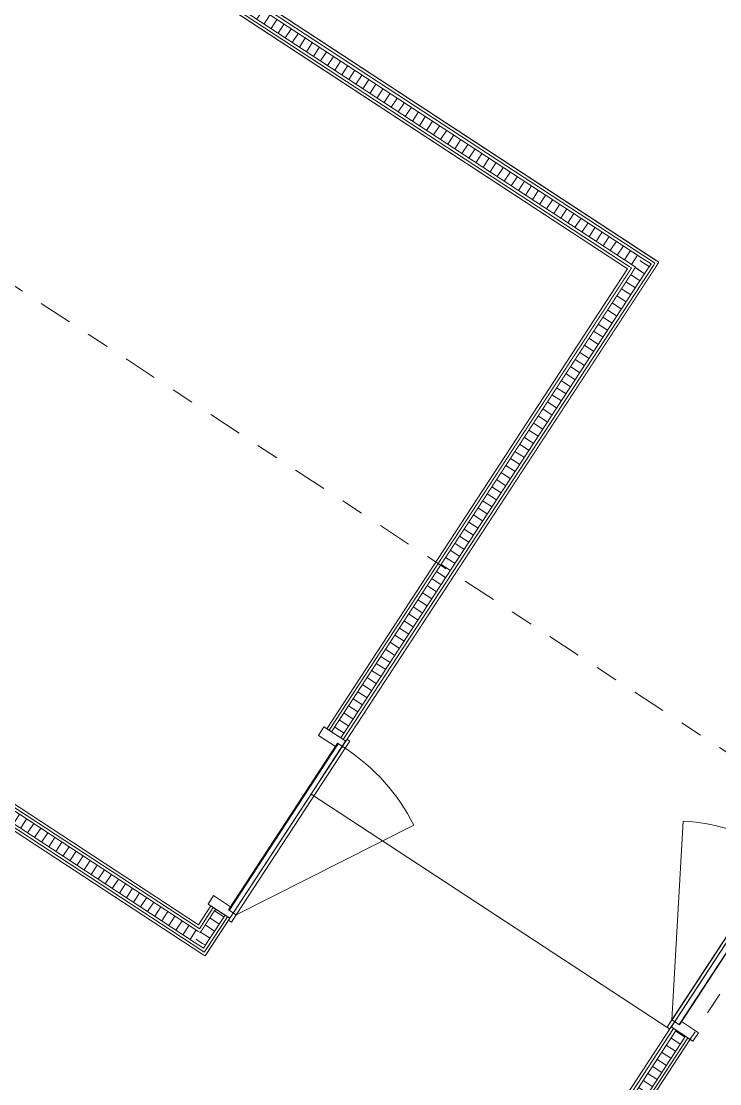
# Model space of a CAD drawing. Header units: metres. Extents: x 2696278.3 to 2696314, y 1245153.2 to 1245192.4.
# Drawn here: x 2696296.024 to 2696299.127, y 1245180.165 to 1245184.881 of the extents above; entities that cross this region are included whole.
import ezdxf

# ---------------------------------------------------------------- set-up
doc = ezdxf.new("R2010")
doc.units = ezdxf.units.M
doc.set_wipeout_variables(frame=1)
doc.linetypes.add('000_hbf_Strichpunkt 3_1_1mm Achsen', pattern=[0.25, 0.15, -0.05, 0, -0.05])
doc.linetypes.add('Wipeout_Contour', pattern=[10000, 0, -10000])
for name, color, linetype in [('010 Türen', 7, 'Continuous'), ('0_C22_Innenwandkonstruktion.3D', 7, 'Continuous'), ('0_C22_Innenwandkonstruktion.3D Bauteilschraffuren', 7, 'Continuous'), ('0_C22_Innenwandkonstruktion.3D Schichttrennlinien', 7, 'Continuous'), ('0_G20_Bodenbelag.3D', 7, 'Continuous'), ('1_M01_Achsen.V', 7, 'Continuous'), ('1_R01_Raumstempel.V Kontur', 7, 'Continuous')]:
    doc.layers.add(name, color=color, linetype=linetype)
pattern_1 = [(56.8, (2696295.289407, 1245171.756836), (-0.03137866, 0.02053362), [])]
pattern_2 = [(326.7996, (2696295.289407, 1245171.756836), (0.02053384, 0.03137852), [])]

msp = doc.modelspace()

# ---------------------------------------------------------------- linework, layer by layer
at = {"layer": '010 Türen', "color": 7, "linetype": 'Continuous', "lineweight": 13}
for p, q in [((2696296.9784, 1245180.9145), (2696297.4625, 1245181.6542)), ((2696298.9142, 1245180.4484), (2696298.9636, 1245181.331)), ((2696296.9784, 1245180.9145), (2696297.7675, 1245181.313)), ((2696298.9142, 1245180.4484), (2696299.3983, 1245181.1881))]:
    msp.add_line(p, q, dxfattribs=at)
for centre, start, end in [((2696296.9784, 1245180.9145), 26.7996, 56.7996), ((2696298.9142, 1245180.4484), 56.8, 86.8)]:
    msp.add_arc(centre, 0.884, start, end, dxfattribs=at)
at = {"layer": '0_G20_Bodenbelag.3D', "color": 255, "linetype": 'Wipeout_Contour', "lineweight": 18, "flags": 128}
for points in [[(2696297.1164, 1245188.9053), (2696295.304, 1245186.1356), (2696298.8561, 1245183.8112), (2696297.416, 1245181.6105), (2696296.8848, 1245180.7988), (2696296.841, 1245180.7319), (2696294.9859, 1245181.9459), (2696292.9709, 1245178.8666), (2696295.0812, 1245177.4856), (2696295.0374, 1245177.4187), (2696294.5063, 1245176.607), (2696293.6357, 1245175.2765), (2696294.0959, 1245174.9754), (2696294.4518, 1245175.5193), (2696295.9998, 1245174.5063), (2696296.9402, 1245175.9434), (2696296.2708, 1245176.3814), (2696299.6014, 1245181.4711), (2696301.0448, 1245180.5265), (2696303.7059, 1245184.5932), (2696300.6685, 1245186.5809)], [(2696293.3437, 1245183.14), (2696294.2056, 1245182.576), (2696296.8121, 1245180.8703), (2696296.8422, 1245180.9164), (2696296.9259, 1245180.8616), (2696297.4406, 1245181.6482), (2696297.357, 1245181.7029), (2696298.7176, 1245183.7823), (2696295.2492, 1245186.0519)], [(2696299.5482, 1245181.2071), (2696299.5043, 1245181.1402), (2696299.4207, 1245181.1949), (2696298.906, 1245180.4084), (2696298.9896, 1245180.3536), (2696297.8178, 1245178.5629), (2696298.9977, 1245177.7909), (2696300.728, 1245180.4351)]]:
    msp.add_lwpolyline(points, close=True, dxfattribs=at)
at = {"layer": '1_R01_Raumstempel.V Kontur', "color": 21, "linetype": 'Continuous', "lineweight": 0, "true_color": 0xffa8a8, "flags": 128}
for points in [[(2696300.6685, 1245186.5809), (2696297.1165, 1245188.9053), (2696295.304, 1245186.1356), (2696298.8561, 1245183.8112), (2696297.3941, 1245181.577), (2696297.3115, 1245181.4509), (2696298.9055, 1245180.4077), (2696299.6014, 1245181.4711), (2696301.0448, 1245180.5265), (2696303.706, 1245184.5933)], [(2696298.7176, 1245183.7822), (2696295.2484, 1245186.0524), (2696293.3429, 1245183.1405), (2696296.8121, 1245180.8703), (2696296.8668, 1245180.954), (2696296.9506, 1245180.8993), (2696297.4653, 1245181.6858), (2696297.3816, 1245181.7406)], [(2696296.841, 1245180.7319), (2696294.9859, 1245181.9459), (2696292.9709, 1245178.8666), (2696296.42, 1245176.6095), (2696296.8841, 1245177.3186), (2696298.9055, 1245180.4077), (2696297.3116, 1245181.4509), (2696296.9068, 1245180.8323)], [(2696298.906, 1245180.4084), (2696298.9896, 1245180.3536), (2696297.8178, 1245178.5629), (2696299.0102, 1245177.7826), (2696299.4506, 1245178.4556), (2696300.7405, 1245180.4269), (2696299.5482, 1245181.2071), (2696299.5044, 1245181.1402), (2696299.4207, 1245181.1949)]]:
    msp.add_lwpolyline(points, close=True, dxfattribs=at)

# ---------------------------------------------------------------- next in the draw order: wipeouts: each hides what was drawn before it
at = {"color": 254, "linetype": 'Wipeout_Contour', "lineweight": 0, "ltscale": 38.067049}
msp.add_wipeout([(2696298.8456, 1245183.818), (2696298.8388, 1245183.8075), (2696298.8561, 1245183.8112)], dxfattribs=at).dxf.layer = '0_C22_Innenwandkonstruktion.3D Bauteilschraffuren'
at = {"color": 254, "linetype": 'Wipeout_Contour', "lineweight": 0, "ltscale": 37.88735}
msp.add_wipeout([(2696298.7245, 1245183.7927), (2696298.7176, 1245183.7822), (2696298.735, 1245183.7859)], dxfattribs=at).dxf.layer = '0_C22_Innenwandkonstruktion.3D Bauteilschraffuren'
at = {"color": 254, "linetype": 'Wipeout_Contour', "lineweight": 0, "ltscale": 27.084368}
msp.add_wipeout([(2696296.8053, 1245180.8599), (2696296.8157, 1245180.853), (2696296.8121, 1245180.8703)], dxfattribs=at).dxf.layer = '0_C22_Innenwandkonstruktion.3D Bauteilschraffuren'
at = {"color": 254, "linetype": 'Wipeout_Contour', "lineweight": 0, "ltscale": 26.740645}
msp.add_wipeout([(2696296.8306, 1245180.7387), (2696296.841, 1245180.7319), (2696296.8374, 1245180.7492)], dxfattribs=at).dxf.layer = '0_C22_Innenwandkonstruktion.3D Bauteilschraffuren'
at = {"color": 254, "linetype": 'Wipeout_Contour', "lineweight": 0, "ltscale": 33.376323}
msp.add_wipeout([(2696298.9951, 1245180.362), (2696298.9847, 1245180.3688), (2696297.8074, 1245178.5698), (2696297.8178, 1245178.5629)], dxfattribs=at).dxf.layer = '0_C22_Innenwandkonstruktion.3D Bauteilschraffuren'

# ---------------------------------------------------------------- next in the draw order: wipeouts: each hides what was drawn before it
at = {"color": 254, "linetype": 'Wipeout_Contour', "lineweight": 0, "ltscale": 37.912851}
msp.add_wipeout([(2696298.7418, 1245183.7963), (2696298.735, 1245183.7859), (2696298.7523, 1245183.7895)], dxfattribs=at).dxf.layer = '0_C22_Innenwandkonstruktion.3D Bauteilschraffuren'
at = {"color": 254, "linetype": 'Wipeout_Contour', "lineweight": 0, "ltscale": 38.041208}
msp.add_wipeout([(2696298.8283, 1245183.8144), (2696298.8215, 1245183.8039), (2696298.8388, 1245183.8075)], dxfattribs=at).dxf.layer = '0_C22_Innenwandkonstruktion.3D Bauteilschraffuren'
at = {"color": 254, "linetype": 'Wipeout_Contour', "lineweight": 0, "ltscale": 27.035221}
msp.add_wipeout([(2696296.8089, 1245180.8426), (2696296.8193, 1245180.8357), (2696296.8157, 1245180.853)], dxfattribs=at).dxf.layer = '0_C22_Innenwandkonstruktion.3D Bauteilschraffuren'
at = {"color": 254, "linetype": 'Wipeout_Contour', "lineweight": 0, "ltscale": 26.789704}
msp.add_wipeout([(2696296.827, 1245180.756), (2696296.8374, 1245180.7492), (2696296.8338, 1245180.7665)], dxfattribs=at).dxf.layer = '0_C22_Innenwandkonstruktion.3D Bauteilschraffuren'
at = {"color": 254, "linetype": 'Wipeout_Contour', "lineweight": 0, "ltscale": 33.386566}
msp.add_wipeout([(2696298.9742, 1245180.3757), (2696297.7969, 1245178.5766), (2696297.8074, 1245178.5698), (2696298.9847, 1245180.3688)], dxfattribs=at).dxf.layer = '0_C22_Innenwandkonstruktion.3D Bauteilschraffuren'

# ---------------------------------------------------------------- next in the draw order: linework, layer by layer
at = {"layer": '010 Türen', "color": 7, "linetype": 'Continuous', "lineweight": 13}
msp.add_line((2696299.0077, 1245180.3538), (2696299.0323, 1245180.3914), dxfattribs=at)

# ---------------------------------------------------------------- next in the draw order: wipeouts: each hides what was drawn before it
at = {"color": 254, "linetype": 'Wipeout_Contour', "lineweight": 0, "ltscale": 38.001705}
msp.add_wipeout([(2696298.7796, 1245183.8313), (2696298.7523, 1245183.7895), (2696298.8215, 1245183.8039)], dxfattribs=at).dxf.layer = '0_C22_Innenwandkonstruktion.3D Bauteilschraffuren'
at = {"color": 254, "linetype": 'Wipeout_Contour', "lineweight": 0, "ltscale": 37.190917}
msp.add_wipeout([(2696296.8121, 1245180.8703), (2696296.8226, 1245180.8635), (2696296.8773, 1245180.9472), (2696296.8669, 1245180.954)], dxfattribs=at).dxf.layer = '0_C22_Innenwandkonstruktion.3D Bauteilschraffuren'
at = {"color": 254, "linetype": 'Wipeout_Contour', "lineweight": 0, "ltscale": 26.905075}
msp.add_wipeout([(2696296.792, 1245180.7939), (2696296.8338, 1245180.7665), (2696296.8193, 1245180.8357)], dxfattribs=at).dxf.layer = '0_C22_Innenwandkonstruktion.3D Bauteilschraffuren'
at = {"color": 254, "linetype": 'Wipeout_Contour', "lineweight": 0, "ltscale": 33.449535}
msp.add_wipeout([(2696298.9219, 1245180.4099), (2696298.9114, 1245180.4168), (2696297.7342, 1245178.6177), (2696297.7446, 1245178.6109)], dxfattribs=at).dxf.layer = '0_C22_Innenwandkonstruktion.3D Bauteilschraffuren'

# ---------------------------------------------------------------- next in the draw order: hatches: boundary and pattern name
at = {"layer": '0_C22_Innenwandkonstruktion.3D Bauteilschraffuren', "linetype": 'Continuous', "lineweight": 0, "true_color": 0x000000}
h = msp.add_hatch(dxfattribs=at)
h.set_pattern_fill('DÄMMSTOFF__ALLGEMEIN_VER_31', color=18, angle=-33.2, style=0, pattern_type=2)
h.set_pattern_definition(pattern_2)
h.paths.add_polyline_path([(2696298.7796, 1245183.8313), (2696298.7523, 1245183.7895), (2696298.8215, 1245183.8039)])
h = msp.add_hatch(dxfattribs=at)
h.set_pattern_fill('DÄMMSTOFF__ALLGEMEIN_VER_31', color=18, angle=-33.2, style=0, pattern_type=2)
h.set_pattern_definition(pattern_2)
h.paths.add_polyline_path([(2696296.792, 1245180.7939), (2696296.8338, 1245180.7665), (2696296.8193, 1245180.8357)])

# ---------------------------------------------------------------- next in the draw order: wipeouts: each hides what was drawn before it
at = {"color": 254, "linetype": 'Wipeout_Contour', "lineweight": 0, "ltscale": 33.438861}
msp.add_wipeout([(2696298.9324, 1245180.4031), (2696298.9219, 1245180.4099), (2696297.7446, 1245178.6109), (2696297.7551, 1245178.604)], dxfattribs=at).dxf.layer = '0_C22_Innenwandkonstruktion.3D Bauteilschraffuren'

# ---------------------------------------------------------------- next in the draw order: wipeouts: each hides what was drawn before it
at = {"color": 254, "linetype": 'Wipeout_Contour', "lineweight": 0, "ltscale": 37.214159}
msp.add_wipeout([(2696298.7176, 1245183.7822), (2696298.7281, 1245183.7754), (2696298.735, 1245183.7859)], dxfattribs=at).dxf.layer = '0_C22_Innenwandkonstruktion.3D Bauteilschraffuren'
at = {"color": 254, "linetype": 'Wipeout_Contour', "lineweight": 0, "ltscale": 37.383047}
msp.add_wipeout([(2696298.8388, 1245183.8075), (2696298.8492, 1245183.8007), (2696298.8561, 1245183.8112)], dxfattribs=at).dxf.layer = '0_C22_Innenwandkonstruktion.3D Bauteilschraffuren'
at = {"color": 254, "linetype": 'Wipeout_Contour', "lineweight": 0, "ltscale": 28.407775}
msp.add_wipeout([(2696296.8226, 1245180.8635), (2696296.8121, 1245180.8703), (2696296.8157, 1245180.853)], dxfattribs=at).dxf.layer = '0_C22_Innenwandkonstruktion.3D Bauteilschraffuren'
at = {"color": 254, "linetype": 'Wipeout_Contour', "lineweight": 0, "ltscale": 33.413591}
msp.add_wipeout([(2696298.9324, 1245180.4031), (2696297.7551, 1245178.604), (2696297.7969, 1245178.5766), (2696298.9742, 1245180.3757)], dxfattribs=at).dxf.layer = '0_C22_Innenwandkonstruktion.3D Bauteilschraffuren'

# ---------------------------------------------------------------- next in the draw order: hatches: boundary and pattern name
at = {"layer": '0_C22_Innenwandkonstruktion.3D Bauteilschraffuren', "linetype": 'Continuous', "lineweight": 0, "true_color": 0xffffff}
h = msp.add_hatch(dxfattribs=at)
h.set_pattern_fill('DÄMMSTOFF__ALLGEMEIN_VER_31', angle=-33.2, style=0, pattern_type=2)
h.set_pattern_definition(pattern_1)
h.paths.add_polyline_path([(2696298.9477, 1245180.4265), (2696299.4317, 1245181.1662), (2696299.3983, 1245181.1881), (2696298.9142, 1245180.4484)])
at = {"layer": '0_C22_Innenwandkonstruktion.3D Bauteilschraffuren', "linetype": 'Continuous', "lineweight": 0, "true_color": 0x000000}
h = msp.add_hatch(dxfattribs=at)
h.set_pattern_fill('DÄMMSTOFF__ALLGEMEIN_VER_31', color=18, angle=-33.2, style=0, pattern_type=2)
h.set_pattern_definition([(146.8, (2696295.289407, 1245171.756836), (0.02053361, 0.03137867), [])])
h.paths.add_polyline_path([(2696298.9324, 1245180.4031), (2696297.7551, 1245178.604), (2696297.7969, 1245178.5766), (2696298.9742, 1245180.3757)])

# ---------------------------------------------------------------- next in the draw order: linework, layer by layer
at = {"layer": '010 Türen', "color": 7, "linetype": '000_hbf_Strichpunkt 3_1_1mm Achsen', "lineweight": 13}
for p, q in [((2696299.4261, 1245181.2033), (2696298.9114, 1245180.4168)), ((2696299.5098, 1245181.1486), (2696298.9951, 1245180.362))]:
    msp.add_line(p, q, dxfattribs=at)
at = {"layer": '010 Türen', "color": 7, "linetype": 'Continuous', "lineweight": 13}
for p, q in [((2696299.4317, 1245181.1662), (2696298.9477, 1245180.4265)), ((2696298.9142, 1245180.4484), (2696298.8934, 1245180.4166)), ((2696298.9477, 1245180.4265), (2696298.9142, 1245180.4484)), ((2696298.9477, 1245180.4265), (2696298.9142, 1245180.4484)), ((2696298.957, 1245180.4407), (2696298.9477, 1245180.4265)), ((2696299.0323, 1245180.3914), (2696298.957, 1245180.4407)), ((2696298.8934, 1245180.4166), (2696298.906, 1245180.4084)), ((2696298.906, 1245180.4084), (2696298.9114, 1245180.4168)), ((2696298.9114, 1245180.4168), (2696299.0077, 1245180.3538)), ((2696298.9114, 1245180.4168), (2696298.9219, 1245180.4099)), ((2696298.9114, 1245180.4168), (2696298.9219, 1245180.4099)), ((2696298.9219, 1245180.4099), (2696298.9324, 1245180.4031)), ((2696298.9219, 1245180.4099), (2696298.9324, 1245180.4031)), ((2696298.9324, 1245180.4031), (2696298.9742, 1245180.3757)), ((2696298.9324, 1245180.4031), (2696298.9742, 1245180.3757)), ((2696298.9742, 1245180.3757), (2696298.9847, 1245180.3688)), ((2696298.9742, 1245180.3757), (2696298.9847, 1245180.3688)), ((2696298.9847, 1245180.3688), (2696298.9951, 1245180.362)), ((2696298.9847, 1245180.3688), (2696298.9951, 1245180.362))]:
    msp.add_line(p, q, dxfattribs=at)
at = {"layer": '0_C22_Innenwandkonstruktion.3D', "color": 7, "linetype": 'Continuous', "lineweight": 13}
for p, q in [((2696298.9114, 1245180.4168), (2696298.9219, 1245180.4099)), ((2696298.9219, 1245180.4099), (2696298.9324, 1245180.4031)), ((2696298.9324, 1245180.4031), (2696298.9742, 1245180.3757)), ((2696298.9742, 1245180.3757), (2696298.9847, 1245180.3688)), ((2696298.9847, 1245180.3688), (2696298.9951, 1245180.362))]:
    msp.add_line(p, q, dxfattribs=at)
at = {"layer": '0_C22_Innenwandkonstruktion.3D', "color": 7, "linetype": 'Continuous', "lineweight": 13, "flags": 128}
for points in [[(2696298.9114, 1245180.4168), (2696297.7342, 1245178.6177)], [(2696297.8178, 1245178.5629), (2696298.9951, 1245180.362)]]:
    msp.add_lwpolyline(points, dxfattribs=at)
at = {"layer": '0_C22_Innenwandkonstruktion.3D Schichttrennlinien', "color": 7, "linetype": 'Continuous', "lineweight": 5}
for p, q in [((2696298.9219, 1245180.4099), (2696297.7446, 1245178.6109)), ((2696298.9324, 1245180.4031), (2696297.7551, 1245178.604)), ((2696297.7969, 1245178.5766), (2696298.9742, 1245180.3757)), ((2696297.8074, 1245178.5698), (2696298.9847, 1245180.3688))]:
    msp.add_line(p, q, dxfattribs=at)

# ---------------------------------------------------------------- next in the draw order: wipeouts: each hides what was drawn before it
at = {"color": 254, "linetype": 'Wipeout_Contour', "lineweight": 0, "ltscale": 45.513805}
msp.add_wipeout([(2696298.7176, 1245183.7822), (2696297.3816, 1245181.7406), (2696297.3921, 1245181.7337), (2696298.7281, 1245183.7754)], dxfattribs=at).dxf.layer = '0_C22_Innenwandkonstruktion.3D Bauteilschraffuren'
at = {"color": 254, "linetype": 'Wipeout_Contour', "lineweight": 0, "ltscale": 37.148612}
msp.add_wipeout([(2696296.8773, 1245180.9472), (2696296.8157, 1245180.853), (2696296.8262, 1245180.8462), (2696296.8878, 1245180.9403)], dxfattribs=at).dxf.layer = '0_C22_Innenwandkonstruktion.3D Bauteilschraffuren'

# ---------------------------------------------------------------- next in the draw order: wipeouts: each hides what was drawn before it
at = {"color": 254, "linetype": 'Wipeout_Contour', "lineweight": 0, "ltscale": 37.238107}
msp.add_wipeout([(2696298.735, 1245183.7859), (2696298.7454, 1245183.779), (2696298.7523, 1245183.7895)], dxfattribs=at).dxf.layer = '0_C22_Innenwandkonstruktion.3D Bauteilschraffuren'
at = {"color": 254, "linetype": 'Wipeout_Contour', "lineweight": 0, "ltscale": 28.358277}
msp.add_wipeout([(2696296.8262, 1245180.8462), (2696296.8157, 1245180.853), (2696296.8193, 1245180.8357)], dxfattribs=at).dxf.layer = '0_C22_Innenwandkonstruktion.3D Bauteilschraffuren'

# ---------------------------------------------------------------- next in the draw order: wipeouts: each hides what was drawn before it
at = {"color": 254, "linetype": 'Wipeout_Contour', "lineweight": 0, "ltscale": 45.521326}
msp.add_wipeout([(2696297.3921, 1245181.7337), (2696297.4025, 1245181.7269), (2696298.7454, 1245183.779), (2696298.735, 1245183.7859)], dxfattribs=at).dxf.layer = '0_C22_Innenwandkonstruktion.3D Bauteilschraffuren'
at = {"color": 254, "linetype": 'Wipeout_Contour', "lineweight": 0, "ltscale": 36.895554}
msp.add_wipeout([(2696296.9401, 1245180.9061), (2696296.8374, 1245180.7492), (2696296.8479, 1245180.7424), (2696296.9506, 1245180.8993)], dxfattribs=at).dxf.layer = '0_C22_Innenwandkonstruktion.3D Bauteilschraffuren'

# ---------------------------------------------------------------- next in the draw order: linework, layer by layer
at = {"layer": '010 Türen', "color": 7, "linetype": 'Continuous', "lineweight": 13}
msp.add_line((2696297.369, 1245181.7488), (2696297.3444, 1245181.7111), dxfattribs=at)

# ---------------------------------------------------------------- next in the draw order: wipeouts: each hides what was drawn before it
at = {"color": 254, "linetype": 'Wipeout_Contour', "lineweight": 0, "ltscale": 45.567776}
msp.add_wipeout([(2696298.8388, 1245183.8075), (2696297.4548, 1245181.6927), (2696297.4653, 1245181.6858), (2696298.8492, 1245183.8007)], dxfattribs=at).dxf.layer = '0_C22_Innenwandkonstruktion.3D Bauteilschraffuren'
at = {"color": 254, "linetype": 'Wipeout_Contour', "lineweight": 0, "ltscale": 28.061556}
msp.add_wipeout([(2696296.8479, 1245180.7424), (2696296.8374, 1245180.7492), (2696296.841, 1245180.7319)], dxfattribs=at).dxf.layer = '0_C22_Innenwandkonstruktion.3D Bauteilschraffuren'

# ---------------------------------------------------------------- next in the draw order: wipeouts: each hides what was drawn before it
at = {"color": 254, "linetype": 'Wipeout_Contour', "lineweight": 0, "ltscale": 37.358741}
msp.add_wipeout([(2696298.8215, 1245183.8039), (2696298.8319, 1245183.7971), (2696298.8388, 1245183.8075)], dxfattribs=at).dxf.layer = '0_C22_Innenwandkonstruktion.3D Bauteilschraffuren'
at = {"color": 254, "linetype": 'Wipeout_Contour', "lineweight": 0, "ltscale": 36.937637}
msp.add_wipeout([(2696296.9296, 1245180.9129), (2696296.8338, 1245180.7665), (2696296.8443, 1245180.7597), (2696296.9401, 1245180.9061)], dxfattribs=at).dxf.layer = '0_C22_Innenwandkonstruktion.3D Bauteilschraffuren'

# ---------------------------------------------------------------- next in the draw order: linework, layer by layer
at = {"layer": '010 Türen', "color": 7, "linetype": 'Continuous', "lineweight": 13}
msp.add_line((2696296.9784, 1245180.9145), (2696296.9576, 1245180.8827), dxfattribs=at)

# ---------------------------------------------------------------- next in the draw order: wipeouts: each hides what was drawn before it
at = {"color": 254, "linetype": 'Wipeout_Contour', "lineweight": 0, "ltscale": 45.559879}
msp.add_wipeout([(2696298.8215, 1245183.8039), (2696297.4443, 1245181.6995), (2696297.4548, 1245181.6927), (2696298.8319, 1245183.7971)], dxfattribs=at).dxf.layer = '0_C22_Innenwandkonstruktion.3D Bauteilschraffuren'
at = {"color": 254, "linetype": 'Wipeout_Contour', "lineweight": 0, "ltscale": 37.07817}
msp.add_wipeout([(2696296.8878, 1245180.9403), (2696296.8193, 1245180.8357), (2696296.8612, 1245180.8083), (2696296.9296, 1245180.9129)], dxfattribs=at).dxf.layer = '0_C22_Innenwandkonstruktion.3D Bauteilschraffuren'
at = {"color": 254, "linetype": 'Wipeout_Contour', "lineweight": 0, "ltscale": 28.110977}
msp.add_wipeout([(2696296.8443, 1245180.7597), (2696296.8338, 1245180.7665), (2696296.8374, 1245180.7492)], dxfattribs=at).dxf.layer = '0_C22_Innenwandkonstruktion.3D Bauteilschraffuren'

# ---------------------------------------------------------------- next in the draw order: hatches: boundary and pattern name
at = {"layer": '0_C22_Innenwandkonstruktion.3D Bauteilschraffuren', "linetype": 'Continuous', "lineweight": 0, "true_color": 0x000000}
h = msp.add_hatch(dxfattribs=at)
h.set_pattern_fill('DÄMMSTOFF__ALLGEMEIN_VER_31', color=18, angle=-33.2, style=0, pattern_type=2)
h.set_pattern_definition(pattern_2)
h.paths.add_polyline_path([(2696296.8878, 1245180.9403), (2696296.8193, 1245180.8357), (2696296.8612, 1245180.8083), (2696296.9296, 1245180.9129)])

# ---------------------------------------------------------------- next in the draw order: linework, layer by layer
at = {"layer": '010 Türen', "color": 7, "linetype": 'Continuous', "lineweight": 13}
for p, q in [((2696296.8543, 1245180.9622), (2696296.879, 1245180.9999)), ((2696296.879, 1245180.9999), (2696296.9543, 1245180.9506)), ((2696296.9506, 1245180.8993), (2696296.8543, 1245180.9622)), ((2696296.8773, 1245180.9472), (2696296.8669, 1245180.954)), ((2696296.8773, 1245180.9472), (2696296.8669, 1245180.954)), ((2696296.8878, 1245180.9403), (2696296.8773, 1245180.9472)), ((2696296.8878, 1245180.9403), (2696296.8773, 1245180.9472)), ((2696296.9296, 1245180.9129), (2696296.8878, 1245180.9403)), ((2696296.9296, 1245180.9129), (2696296.8878, 1245180.9403)), ((2696296.9543, 1245180.9506), (2696296.945, 1245180.9364)), ((2696296.9401, 1245180.9061), (2696296.9296, 1245180.9129)), ((2696296.9401, 1245180.9061), (2696296.9296, 1245180.9129)), ((2696296.9506, 1245180.8993), (2696296.9401, 1245180.9061)), ((2696296.9506, 1245180.8993), (2696296.9401, 1245180.9061)), ((2696296.945, 1245180.9364), (2696296.9784, 1245180.9145)), ((2696296.945, 1245180.9364), (2696296.9784, 1245180.9145)), ((2696296.9451, 1245180.8909), (2696296.9506, 1245180.8993)), ((2696296.9576, 1245180.8827), (2696296.9451, 1245180.8909))]:
    msp.add_line(p, q, dxfattribs=at)
at = {"layer": '0_C22_Innenwandkonstruktion.3D', "color": 7, "linetype": 'Continuous', "lineweight": 13}
for p, q in [((2696296.8773, 1245180.9472), (2696296.8669, 1245180.954)), ((2696296.8878, 1245180.9403), (2696296.8773, 1245180.9472)), ((2696296.9296, 1245180.9129), (2696296.8878, 1245180.9403)), ((2696296.9401, 1245180.9061), (2696296.9296, 1245180.9129)), ((2696296.9506, 1245180.8993), (2696296.9401, 1245180.9061))]:
    msp.add_line(p, q, dxfattribs=at)
at = {"layer": '0_C22_Innenwandkonstruktion.3D', "color": 7, "linetype": 'Continuous', "lineweight": 13, "flags": 128}
for points in [[(2696298.8561, 1245183.8112), (2696298.8456, 1245183.818)], [(2696296.8669, 1245180.954), (2696296.8121, 1245180.8703)], [(2696296.841, 1245180.7319), (2696296.8306, 1245180.7387)]]:
    msp.add_lwpolyline(points, dxfattribs=at)

# ---------------------------------------------------------------- next in the draw order: wipeouts: each hides what was drawn before it
at = {"color": 254, "linetype": 'Wipeout_Contour', "lineweight": 0, "ltscale": 37.276463}
msp.add_wipeout([(2696298.7523, 1245183.7895), (2696298.7941, 1245183.7621), (2696298.8215, 1245183.8039)], dxfattribs=at).dxf.layer = '0_C22_Innenwandkonstruktion.3D Bauteilschraffuren'

# ---------------------------------------------------------------- next in the draw order: hatches: boundary and pattern name
at = {"layer": '0_C22_Innenwandkonstruktion.3D Bauteilschraffuren', "linetype": 'Continuous', "lineweight": 0, "true_color": 0x000000}
h = msp.add_hatch(dxfattribs=at)
h.set_pattern_fill('DÄMMSTOFF__ALLGEMEIN_VER_31', color=18, angle=-33.2, style=0, pattern_type=2)
h.set_pattern_definition(pattern_2)
h.paths.add_polyline_path([(2696298.7523, 1245183.7895), (2696298.7941, 1245183.7621), (2696298.8215, 1245183.8039)])

# ---------------------------------------------------------------- next in the draw order: linework, layer by layer
at = {"layer": '0_C22_Innenwandkonstruktion.3D Schichttrennlinien', "color": 7, "linetype": 'Continuous', "lineweight": 5}
for p, q in [((2696298.8388, 1245183.8075), (2696298.8283, 1245183.8144)), ((2696298.8319, 1245183.7971), (2696298.8388, 1245183.8075))]:
    msp.add_line(p, q, dxfattribs=at)

# ---------------------------------------------------------------- next in the draw order: wipeouts: each hides what was drawn before it
at = {"color": 254, "linetype": 'Wipeout_Contour', "lineweight": 0, "ltscale": 28.24644}
msp.add_wipeout([(2696296.8612, 1245180.8083), (2696296.8193, 1245180.8357), (2696296.8338, 1245180.7665)], dxfattribs=at).dxf.layer = '0_C22_Innenwandkonstruktion.3D Bauteilschraffuren'

# ---------------------------------------------------------------- next in the draw order: hatches: boundary and pattern name
at = {"layer": '0_C22_Innenwandkonstruktion.3D Bauteilschraffuren', "linetype": 'Continuous', "lineweight": 0, "true_color": 0x000000}
h = msp.add_hatch(dxfattribs=at)
h.set_pattern_fill('DÄMMSTOFF__ALLGEMEIN_VER_31', color=18, angle=-33.2, style=0, pattern_type=2)
h.set_pattern_definition(pattern_2)
h.paths.add_polyline_path([(2696296.8612, 1245180.8083), (2696296.8193, 1245180.8357), (2696296.8338, 1245180.7665)])

# ---------------------------------------------------------------- next in the draw order: linework, layer by layer
at = {"layer": '0_C22_Innenwandkonstruktion.3D', "color": 7, "linetype": 'Continuous', "lineweight": 13, "flags": 128}
msp.add_lwpolyline([(2696296.841, 1245180.7319), (2696296.9506, 1245180.8993)], dxfattribs=at)
at = {"layer": '0_C22_Innenwandkonstruktion.3D Schichttrennlinien', "color": 7, "linetype": 'Continuous', "lineweight": 5}
for p, q in [((2696296.8773, 1245180.9472), (2696296.8157, 1245180.853)), ((2696296.8878, 1245180.9403), (2696296.8193, 1245180.8357)), ((2696296.8443, 1245180.7597), (2696296.9401, 1245180.9061)), ((2696296.8612, 1245180.8083), (2696296.9296, 1245180.9129)), ((2696296.8053, 1245180.8599), (2696296.8157, 1245180.853)), ((2696296.8089, 1245180.8426), (2696296.8193, 1245180.8357)), ((2696296.8338, 1245180.7665), (2696296.8612, 1245180.8083)), ((2696296.792, 1245180.7939), (2696296.8338, 1245180.7665)), ((2696296.827, 1245180.756), (2696296.8374, 1245180.7492)), ((2696296.8374, 1245180.7492), (2696296.8443, 1245180.7597))]:
    msp.add_line(p, q, dxfattribs=at)

# ---------------------------------------------------------------- next in the draw order: wipeouts: each hides what was drawn before it
at = {"color": 254, "linetype": 'Wipeout_Contour', "lineweight": 0, "ltscale": 45.505468}
msp.add_wipeout([(2696298.7523, 1245183.7895), (2696297.4025, 1245181.7269), (2696297.4443, 1245181.6995), (2696298.7941, 1245183.7621)], dxfattribs=at).dxf.layer = '0_C22_Innenwandkonstruktion.3D Bauteilschraffuren'

# ---------------------------------------------------------------- next in the draw order: hatches: boundary and pattern name
at = {"layer": '0_C22_Innenwandkonstruktion.3D Bauteilschraffuren', "linetype": 'Continuous', "lineweight": 0, "true_color": 0x000000}
h = msp.add_hatch(dxfattribs=at)
h.set_pattern_fill('DÄMMSTOFF__ALLGEMEIN_VER_31', color=18, angle=-33.2, style=0, pattern_type=2)
h.set_pattern_definition(pattern_2)
h.paths.add_polyline_path([(2696298.7523, 1245183.7895), (2696297.4025, 1245181.7269), (2696297.4443, 1245181.6995), (2696298.7941, 1245183.7621)])
at = {"layer": '0_C22_Innenwandkonstruktion.3D Bauteilschraffuren', "linetype": 'Continuous', "lineweight": 0, "true_color": 0xffffff}
h = msp.add_hatch(dxfattribs=at)
h.set_pattern_fill('DÄMMSTOFF__ALLGEMEIN_VER_31', angle=-33.2, style=0, pattern_type=2)
h.set_pattern_definition(pattern_1)
h.paths.add_polyline_path([(2696296.945, 1245180.9364), (2696296.9784, 1245180.9145), (2696297.4625, 1245181.6542), (2696297.429, 1245181.6761)])

# ---------------------------------------------------------------- next in the draw order: linework, layer by layer
at = {"layer": '010 Türen', "color": 7, "linetype": 'Continuous', "lineweight": 13}
for p, q in [((2696297.4653, 1245181.6858), (2696297.369, 1245181.7488)), ((2696297.3444, 1245181.7111), (2696297.4197, 1245181.6618)), ((2696297.3921, 1245181.7337), (2696297.3816, 1245181.7406)), ((2696297.3921, 1245181.7337), (2696297.3816, 1245181.7406)), ((2696297.4025, 1245181.7269), (2696297.3921, 1245181.7337)), ((2696297.4025, 1245181.7269), (2696297.3921, 1245181.7337)), ((2696297.4443, 1245181.6995), (2696297.4025, 1245181.7269)), ((2696297.4443, 1245181.6995), (2696297.4025, 1245181.7269)), ((2696297.4548, 1245181.6927), (2696297.4443, 1245181.6995)), ((2696297.4548, 1245181.6927), (2696297.4443, 1245181.6995)), ((2696297.4707, 1245181.6942), (2696297.4653, 1245181.6858)), ((2696297.4833, 1245181.686), (2696297.4707, 1245181.6942)), ((2696297.429, 1245181.6761), (2696296.945, 1245180.9364)), ((2696297.4197, 1245181.6618), (2696297.429, 1245181.6761)), ((2696297.429, 1245181.6761), (2696297.4625, 1245181.6542)), ((2696297.4625, 1245181.6542), (2696297.429, 1245181.6761)), ((2696297.4653, 1245181.6858), (2696297.4548, 1245181.6927)), ((2696297.4653, 1245181.6858), (2696297.4548, 1245181.6927)), ((2696297.4625, 1245181.6542), (2696297.4833, 1245181.686))]:
    msp.add_line(p, q, dxfattribs=at)
at = {"layer": '0_C22_Innenwandkonstruktion.3D', "color": 7, "linetype": 'Continuous', "lineweight": 13}
for p, q in [((2696297.3921, 1245181.7337), (2696297.3816, 1245181.7406)), ((2696297.4025, 1245181.7269), (2696297.3921, 1245181.7337)), ((2696297.4443, 1245181.6995), (2696297.4025, 1245181.7269)), ((2696297.4548, 1245181.6927), (2696297.4443, 1245181.6995)), ((2696297.4653, 1245181.6858), (2696297.4548, 1245181.6927))]:
    msp.add_line(p, q, dxfattribs=at)
at = {"layer": '0_C22_Innenwandkonstruktion.3D', "color": 7, "linetype": 'Continuous', "lineweight": 13, "flags": 128}
for points in [[(2696298.7176, 1245183.7822), (2696297.3816, 1245181.7406)], [(2696297.4653, 1245181.6858), (2696298.8561, 1245183.8112)]]:
    msp.add_lwpolyline(points, dxfattribs=at)
at = {"layer": '0_C22_Innenwandkonstruktion.3D Schichttrennlinien', "color": 7, "linetype": 'Continuous', "lineweight": 5}
for p, q in [((2696298.8215, 1245183.8039), (2696298.7796, 1245183.8313)), ((2696298.735, 1245183.7859), (2696297.3921, 1245181.7337)), ((2696298.7523, 1245183.7895), (2696297.4025, 1245181.7269)), ((2696297.4548, 1245181.6927), (2696298.8319, 1245183.7971)), ((2696298.735, 1245183.7859), (2696298.7245, 1245183.7927)), ((2696298.7523, 1245183.7895), (2696298.7418, 1245183.7963)), ((2696298.7941, 1245183.7621), (2696298.8215, 1245183.8039)), ((2696297.4443, 1245181.6995), (2696298.7941, 1245183.7621))]:
    msp.add_line(p, q, dxfattribs=at)

# ---------------------------------------------------------------- next in the draw order: wipeouts: each hides what was drawn before it
at = {"color": 254, "linetype": 'Wipeout_Contour', "lineweight": 0, "ltscale": 39.153076}
msp.add_wipeout([(2696296.8121, 1245180.8703), (2696295.0407, 1245182.0295), (2696295.0338, 1245182.0191), (2696296.8053, 1245180.8599)], dxfattribs=at).dxf.layer = '0_C22_Innenwandkonstruktion.3D Bauteilschraffuren'

# ---------------------------------------------------------------- next in the draw order: wipeouts: each hides what was drawn before it
at = {"color": 254, "linetype": 'Wipeout_Contour', "lineweight": 0, "ltscale": 53.77857}
msp.add_wipeout([(2696298.7245, 1245183.7927), (2696295.2561, 1245186.0624), (2696295.2492, 1245186.0519), (2696298.7176, 1245183.7822)], dxfattribs=at).dxf.layer = '0_C22_Innenwandkonstruktion.3D Bauteilschraffuren'
at = {"color": 254, "linetype": 'Wipeout_Contour', "lineweight": 0, "ltscale": 39.100303}
msp.add_wipeout([(2696296.8157, 1245180.853), (2696295.0338, 1245182.0191), (2696295.027, 1245182.0086), (2696296.8089, 1245180.8426)], dxfattribs=at).dxf.layer = '0_C22_Innenwandkonstruktion.3D Bauteilschraffuren'

# ---------------------------------------------------------------- next in the draw order: wipeouts: each hides what was drawn before it
at = {"color": 254, "linetype": 'Wipeout_Contour', "lineweight": 0, "ltscale": 53.816002}
msp.add_wipeout([(2696298.7418, 1245183.7963), (2696295.2629, 1245186.0728), (2696295.2561, 1245186.0624), (2696298.735, 1245183.7859)], dxfattribs=at).dxf.layer = '0_C22_Innenwandkonstruktion.3D Bauteilschraffuren'
at = {"color": 254, "linetype": 'Wipeout_Contour', "lineweight": 0, "ltscale": 38.784099}
msp.add_wipeout([(2696294.9928, 1245181.9563), (2696294.9859, 1245181.9459), (2696296.8306, 1245180.7387), (2696296.8374, 1245180.7492)], dxfattribs=at).dxf.layer = '0_C22_Innenwandkonstruktion.3D Bauteilschraffuren'

# ---------------------------------------------------------------- next in the draw order: wipeouts: each hides what was drawn before it
at = {"color": 254, "linetype": 'Wipeout_Contour', "lineweight": 0, "ltscale": 54.041523}
msp.add_wipeout([(2696298.8456, 1245183.818), (2696295.304, 1245186.1356), (2696295.2972, 1245186.1251), (2696298.8388, 1245183.8075)], dxfattribs=at).dxf.layer = '0_C22_Innenwandkonstruktion.3D Bauteilschraffuren'
at = {"color": 254, "linetype": 'Wipeout_Contour', "lineweight": 0, "ltscale": 38.836747}
msp.add_wipeout([(2696294.9996, 1245181.9668), (2696294.9928, 1245181.9563), (2696296.827, 1245180.756), (2696296.8338, 1245180.7665)], dxfattribs=at).dxf.layer = '0_C22_Innenwandkonstruktion.3D Bauteilschraffuren'

# ---------------------------------------------------------------- next in the draw order: linework, layer by layer
at = {"layer": '0_C22_Innenwandkonstruktion.3D Schichttrennlinien', "color": 7, "linetype": 'Continuous', "lineweight": 5}
msp.add_line((2696296.827, 1245180.756), (2696296.8374, 1245180.7492), dxfattribs=at)

# ---------------------------------------------------------------- next in the draw order: wipeouts: each hides what was drawn before it
at = {"color": 254, "linetype": 'Wipeout_Contour', "lineweight": 0, "ltscale": 54.003826}
msp.add_wipeout([(2696298.8283, 1245183.8144), (2696295.2972, 1245186.1251), (2696295.2903, 1245186.1147), (2696298.8215, 1245183.8039)], dxfattribs=at).dxf.layer = '0_C22_Innenwandkonstruktion.3D Bauteilschraffuren'
at = {"color": 254, "linetype": 'Wipeout_Contour', "lineweight": 0, "ltscale": 38.984358}
msp.add_wipeout([(2696295.027, 1245182.0086), (2696294.9996, 1245181.9668), (2696296.792, 1245180.7939), (2696296.8193, 1245180.8357)], dxfattribs=at).dxf.layer = '0_C22_Innenwandkonstruktion.3D Bauteilschraffuren'

# ---------------------------------------------------------------- next in the draw order: hatches: boundary and pattern name
at = {"layer": '0_C22_Innenwandkonstruktion.3D Bauteilschraffuren', "linetype": 'Continuous', "lineweight": 0, "true_color": 0x000000}
h = msp.add_hatch(dxfattribs=at)
h.set_pattern_fill('DÄMMSTOFF__ALLGEMEIN_VER_31', color=18, angle=-33.2, style=0, pattern_type=2)
h.set_pattern_definition([(236.8, (2696295.289407, 1245171.756836), (0.03137866, -0.02053362), [])])
h.paths.add_polyline_path([(2696295.027, 1245182.0086), (2696294.9996, 1245181.9668), (2696296.792, 1245180.7939), (2696296.8193, 1245180.8357)])

# ---------------------------------------------------------------- next in the draw order: linework, layer by layer
at = {"layer": '0_C22_Innenwandkonstruktion.3D', "color": 7, "linetype": 'Continuous', "lineweight": 13, "flags": 128}
for points in [[(2696296.8121, 1245180.8703), (2696295.0407, 1245182.0295)], [(2696294.9859, 1245181.9459), (2696296.8306, 1245180.7387)]]:
    msp.add_lwpolyline(points, dxfattribs=at)
at = {"layer": '0_C22_Innenwandkonstruktion.3D Schichttrennlinien', "color": 7, "linetype": 'Continuous', "lineweight": 5}
for p, q in [((2696298.8388, 1245183.8075), (2696298.8283, 1245183.8144)), ((2696296.8089, 1245180.8426), (2696295.027, 1245182.0086)), ((2696296.8053, 1245180.8599), (2696295.0338, 1245182.0191)), ((2696294.9928, 1245181.9563), (2696296.827, 1245180.756)), ((2696294.9996, 1245181.9668), (2696296.792, 1245180.7939)), ((2696296.8053, 1245180.8599), (2696296.8157, 1245180.853)), ((2696296.8089, 1245180.8426), (2696296.8193, 1245180.8357)), ((2696296.792, 1245180.7939), (2696296.8338, 1245180.7665))]:
    msp.add_line(p, q, dxfattribs=at)

# ---------------------------------------------------------------- next in the draw order: wipeouts: each hides what was drawn before it
at = {"color": 254, "linetype": 'Wipeout_Contour', "lineweight": 0, "ltscale": 53.921403}
msp.add_wipeout([(2696298.7796, 1245183.8313), (2696295.2903, 1245186.1147), (2696295.2629, 1245186.0728), (2696298.7523, 1245183.7895)], dxfattribs=at).dxf.layer = '0_C22_Innenwandkonstruktion.3D Bauteilschraffuren'

# ---------------------------------------------------------------- next in the draw order: hatches: boundary and pattern name
at = {"layer": '0_C22_Innenwandkonstruktion.3D Bauteilschraffuren', "linetype": 'Continuous', "lineweight": 0, "true_color": 0x000000}
h = msp.add_hatch(dxfattribs=at)
h.set_pattern_fill('DÄMMSTOFF__ALLGEMEIN_VER_31', color=18, angle=-33.2, style=0, pattern_type=2)
h.set_pattern_definition([(56.79998, (2696295.289407, 1245171.756836), (-0.03137865, 0.02053363), [])])
h.paths.add_polyline_path([(2696298.7796, 1245183.8313), (2696295.2903, 1245186.1147), (2696295.2629, 1245186.0728), (2696298.7523, 1245183.7895)])

# ---------------------------------------------------------------- next in the draw order: linework, layer by layer
at = {"layer": '0_C22_Innenwandkonstruktion.3D', "color": 7, "linetype": 'Continuous', "lineweight": 13, "flags": 128}
for points in [[(2696298.8456, 1245183.818), (2696295.304, 1245186.1356)], [(2696295.2492, 1245186.0519), (2696298.7176, 1245183.7822)]]:
    msp.add_lwpolyline(points, dxfattribs=at)
at = {"layer": '0_C22_Innenwandkonstruktion.3D Schichttrennlinien', "color": 7, "linetype": 'Continuous', "lineweight": 5}
for p, q in [((2696298.7796, 1245183.8313), (2696295.2903, 1245186.1147)), ((2696298.8283, 1245183.8144), (2696295.2972, 1245186.1251)), ((2696295.2561, 1245186.0624), (2696298.7245, 1245183.7927)), ((2696295.2629, 1245186.0728), (2696298.7418, 1245183.7963)), ((2696298.8215, 1245183.8039), (2696298.7796, 1245183.8313)), ((2696298.735, 1245183.7859), (2696298.7245, 1245183.7927)), ((2696298.7523, 1245183.7895), (2696298.7418, 1245183.7963))]:
    msp.add_line(p, q, dxfattribs=at)
at = {"layer": '1_M01_Achsen.V', "color": 7, "linetype": '000_hbf_Strichpunkt 3_1_1mm Achsen', "lineweight": 13}
msp.add_line((2696309.0412, 1245175.1684), (2696293.1426, 1245185.5721), dxfattribs=at)
msp.add_line((2696309.0412, 1245175.1684), (2696293.1426, 1245185.5721), dxfattribs=at)

doc.saveas('drawing.dxf')
